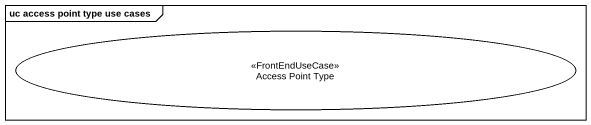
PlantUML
@startuml
mainframe uc access point type use cases
usecase "Access Point Type" as Access_Point_Type <<FrontEndUseCase>>
@enduml
